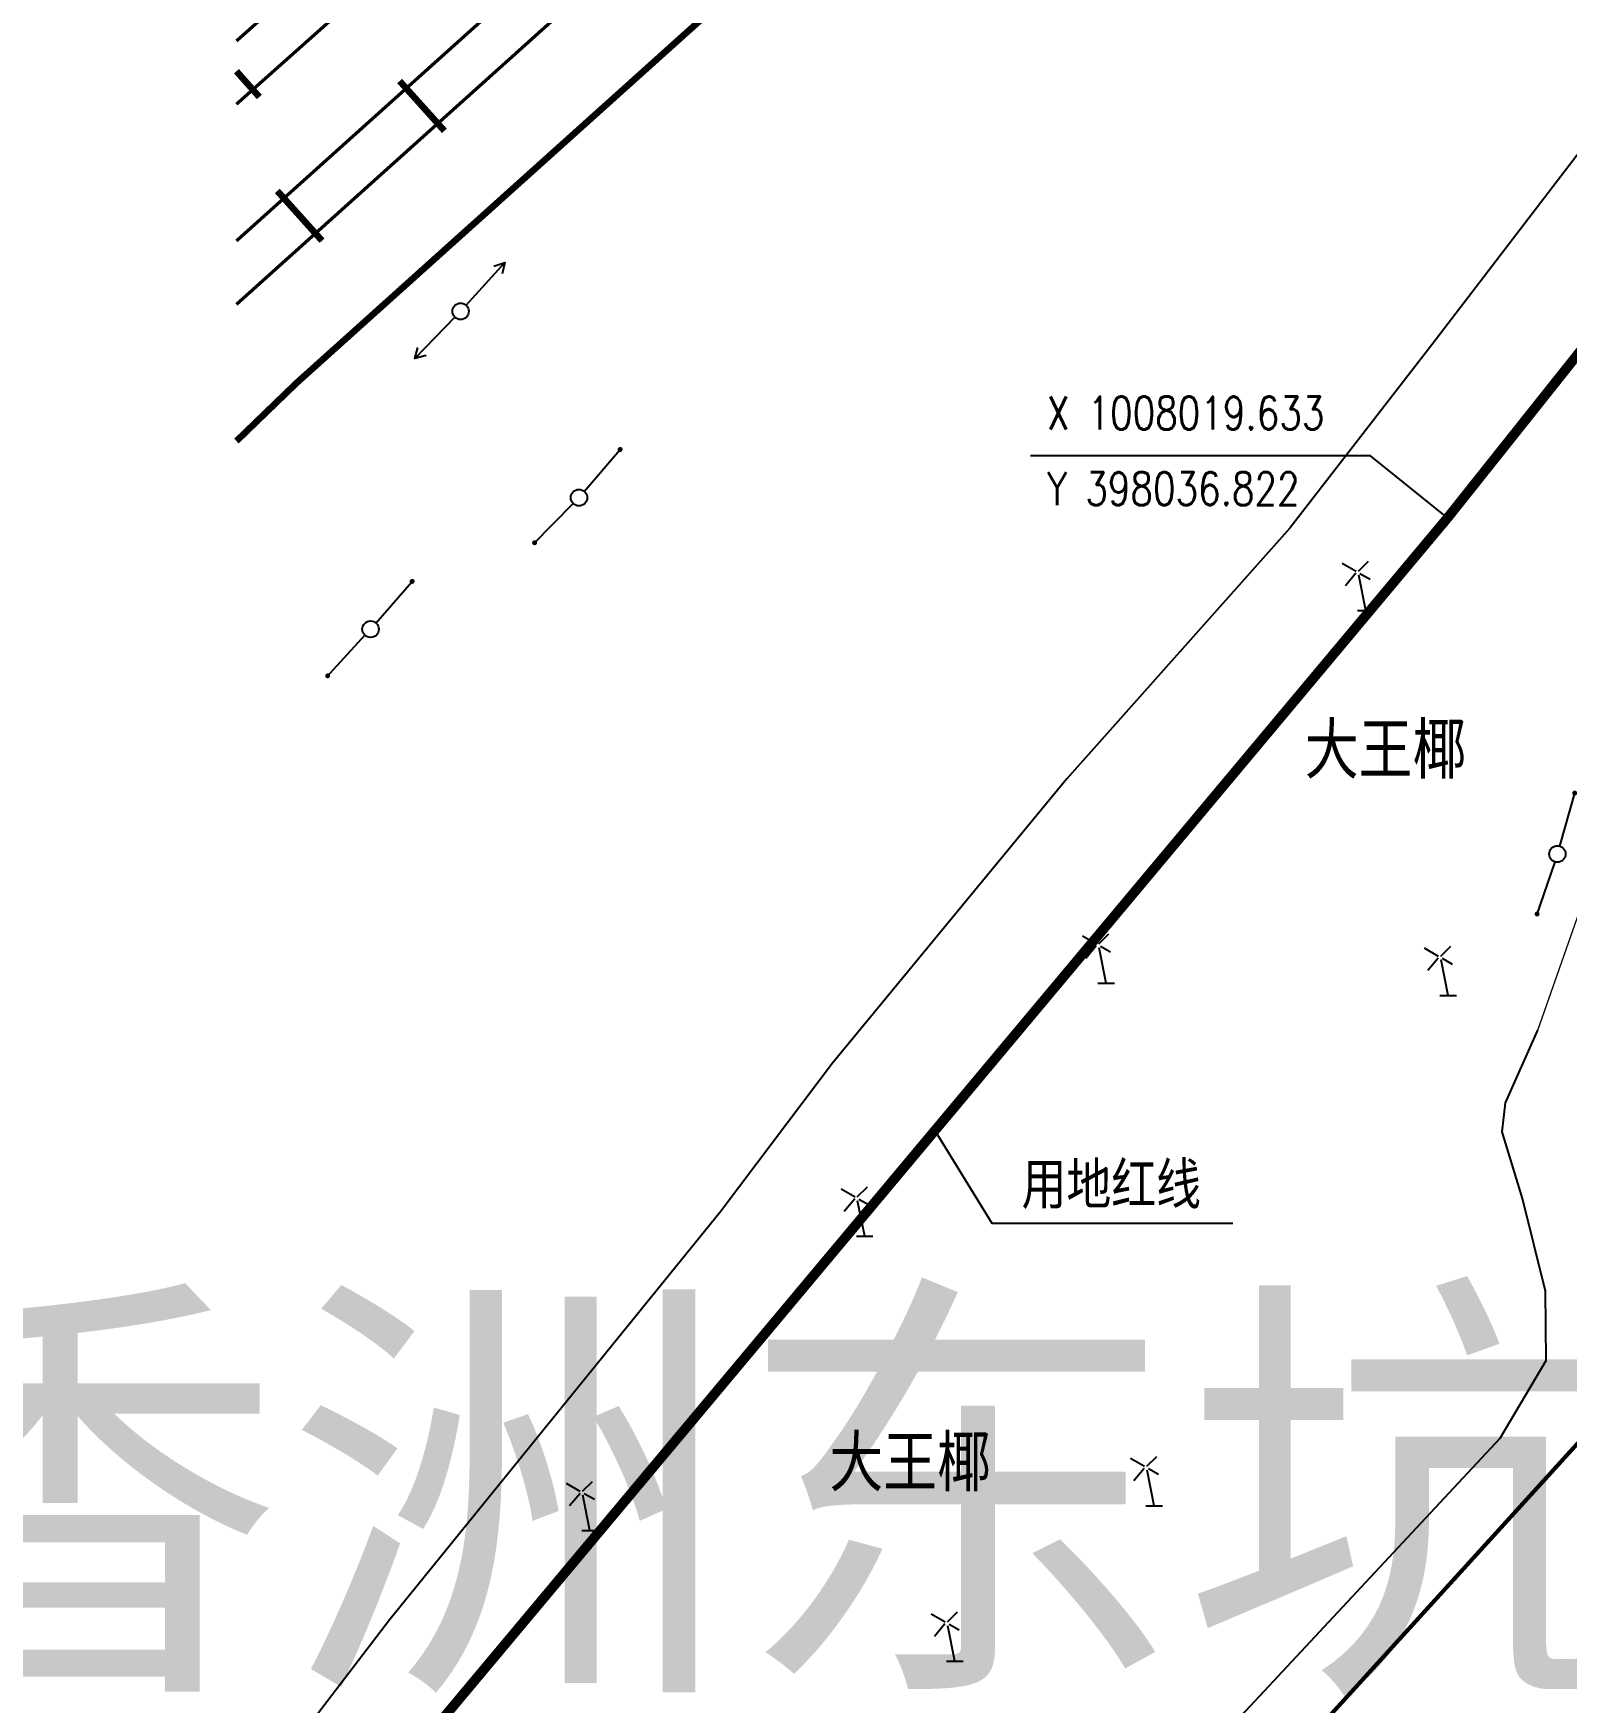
# Model space of a CAD drawing. Extents: x 396500 to 398250, y 1005980 to 1008200.
# Drawn here: x 397993.8 to 398040.4, y 1007983.6 to 1008034.4 of the extents above; entities that cross this region are included whole.
import ezdxf
from ezdxf.enums import TextEntityAlignment as Align

# ---------------------------------------------------------------- set-up
doc = ezdxf.new("R2010")
doc.units = 0
doc.header["$LTSCALE"] = 0.5
doc.linetypes.add('X2', pattern=[10, 8, -2])
doc.layers.get('0').update_dxf_attribs({"linetype": 'CONTINUOUS'})
for name, color, linetype in [('DLSS', 4, 'CONTINUOUS'), ('DMTZ', 3, 'CONTINUOUS'), ('GXYZ', 2, 'CONTINUOUS'), ('ZBTZ', 3, 'CONTINUOUS'), ('用地红线', 1, 'CONTINUOUS')]:
    doc.layers.add(name, color=color, linetype=linetype)
doc.layers.add('绘图层', color=6, linetype='CONTINUOUS', lineweight=5)
doc.styles.add('HZ', font='rs.shx', dxfattribs={"width": 0.8, "bigfont": 'hztxt.shx'})
doc.styles.add('粗等线体', font='simhei.ttf')
doc.styles.add('细等线体', font='长等线体_0.TTF', dxfattribs={"width": 0.8})
doc.linetypes.add('10421', pattern='A,2,[150,AAA.SHX,S=1,R=0,X=0,Y=1],1e-11', length=2)
doc.linetypes.add('10422', pattern='A,2,[150,AAA.SHX,S=1,R=0,X=0,Y=1],2,[177,AAA.SHX,S=1,R=0,X=0,Y=0.8],1e-09', length=4)

# ---------------------------------------------------------------- blocks, each defined once
blk = doc.blocks.new('gc069')
for p, q in [((-0.59, 2.38), (-1.43, 2.87)), ((-0.6, 2.27), (-1.24, 1.51)), ((-0.45, 2.4), (0.16, 3)), ((0, 0), (-0.43, 2.16)), ((0.27, 1.89), (-0.35, 2.24)), ((-0.5, 0), (0.5, 0))]:
    blk.add_line(p, q)
blk = doc.blocks.new('gc013c')
at = {"linetype": 'Continuous'}
blk.add_line((0.5, 0), (4, 0), dxfattribs=at)
at = {"linetype": 'Continuous', "const_width": 0.15, "flags": 128}
blk.add_lwpolyline([(3.775, 0, 1), (3.925, 0, 1)], format="xyb", close=True, dxfattribs=at)
blk = doc.blocks.new('gc170')
at = {"linetype": 'Continuous'}
blk.add_circle((0, 0), 0.5, dxfattribs=at)
blk = doc.blocks.new('gc013b')
at = {"linetype": 'Continuous'}
blk.add_line((0.5, 0), (4, 0), dxfattribs=at)
at = {"linetype": 'Continuous', "flags": 128}
blk.add_lwpolyline([(3.39, 0.35), (4, 0), (3.39, -0.35)], dxfattribs=at)

msp = doc.modelspace()

# ---------------------------------------------------------------- linework, layer by layer
at = {"layer": 'DLSS', "linetype": 'Continuous', "const_width": 0.2, "elevation": -27.346, "flags": 128}
msp.add_lwpolyline([(398000, 1008021.965), (398001.829, 1008023.732), (398026.378, 1008045.792, -0.00685), (398083.395, 1008096.843), (398134.666, 1008139.597), (398149.679, 1008151.918), (398175.122, 1008172.43), (398200.821, 1008192.842), (398209.721, 1008200)], format="xyb", dxfattribs=at)
at = {"layer": 'DLSS', "linetype": 'X2', "const_width": 0.1, "elevation": -27.346, "flags": 128}
msp.add_lwpolyline([(398197.816, 1008200), (398196.191, 1008198.693), (398170.494, 1008178.282), (398145.077, 1008157.792), (398119.817, 1008137.06), (398094.405, 1008116.254), (398020.713, 1008050.651), (398000, 1008032.209)], dxfattribs=at)
msp.add_lwpolyline([(398000, 1008028.051), (398023.394, 1008049.073, -0.006852), (398080.518, 1008100.219), (398131.839, 1008143.014), (398146.88, 1008155.359), (398172.351, 1008175.892), (398198.052, 1008196.307), (398202.645, 1008200)], format="xyb", dxfattribs=at)
at = {"layer": 'DLSS', "color": 7, "linetype": 'X2', "const_width": 0.1, "elevation": -27.346, "flags": 128}
msp.add_lwpolyline([(398195.526, 1008200), (398195.295, 1008199.814), (398169.597, 1008179.402), (398144.172, 1008158.905), (398118.907, 1008138.17), (398093.473, 1008117.345), (398019.759, 1008051.723), (398000, 1008034.13)], dxfattribs=at)
msp.add_lwpolyline([(398000, 1008026.121), (398024.359, 1008048.011, -0.006852), (398081.449, 1008099.127), (398132.753, 1008141.908), (398147.786, 1008154.246), (398173.248, 1008174.772), (398198.948, 1008195.186), (398204.934, 1008200)], format="xyb", dxfattribs=at)
at = {"layer": 'DLSS', "linetype": 'Continuous', "const_width": 0.2, "flags": 128}
for points in [[(398000.697, 1008032.428), (398000, 1008033.211)], [(398004.962, 1008032.913), (398006.322, 1008031.399)], [(398001.243, 1008029.571), (398002.603, 1008028.057)]]:
    msp.add_lwpolyline(points, dxfattribs=at)
at = {"layer": 'DLSS', "linetype": 'Continuous', "lineweight": 0, "const_width": 0.125, "flags": 128}
msp.add_lwpolyline([(398044.456, 1007996.201), (398044.086, 1007995.128), (398032.78, 1007982.702), (398025.551, 1007976.163), (398019.576, 1007972.527, -0.160729), (398013.643, 1007970.791, -0.112912), (398007.662, 1007971.417), (398004.83, 1007972.611), (398000, 1007975.14)], format="xyb", dxfattribs=at)
at = {"layer": 'DMTZ', "linetype": '10421'}
for points in [[(398082.167, 1008088.543), (398075.044, 1008081.721), (398074.697, 1008080.908), (398074.852, 1008080.586), (398080.273, 1008077.368), (398080.273, 1008076.667), (398079.741, 1008075.554), (398078.436, 1008073.753), (398062.004, 1008056.095), (398047.742, 1008039.221), (398040.748, 1008030.646), (398036.336, 1008024.889), (398032.029, 1008019.32), (398025.245, 1008011.695), (398018.116, 1008003.045), (398015.824, 1008000)], [(398038.774, 1008000), (398038.479, 1008000.96), (398038.58, 1008001.846), (398039.56, 1008004.051)], [(398000, 1007975.657), (398000.277, 1007975.476), (398006.164, 1007973.272), (398008.773, 1007972.379), (398010.688, 1007972.034), (398013.454, 1007972.045), (398016.436, 1007972.39), (398020.419, 1007973.64), (398023.691, 1007976.244), (398029.836, 1007982.445), (398038.419, 1007991.644), (398039.819, 1007994.006), (398039.797, 1007996.118), (398039.101, 1007998.937), (398038.774, 1008000)], [(398015.824, 1008000), (398014.708, 1007998.517)], [(398014.708, 1007998.517), (398004.666, 1007986.129), (398000, 1007980.032)]]:
    msp.add_lwpolyline(points, dxfattribs=at)
at = {"layer": 'DMTZ', "linetype": '10422', "lineweight": 0}
msp.add_lwpolyline([(398039.56, 1008004.051), (398044.348, 1008017.672), (398055.378, 1008038.395)], dxfattribs=at)
at = {"layer": '用地红线', "linetype": 'Continuous', "const_width": 0.3, "flags": 128}
msp.add_lwpolyline([(398194.596, 1008040.96), (398203.34, 1008029.936), (398203.726, 1008028.512), (398203.335, 1008026.495), (398201.788, 1008021.146), (398199.822, 1008019.316), (398188.449, 1008013.55), (398184.589, 1008013.008), (398180.191, 1008014.033), (398174.218, 1008018.658), (398174.212, 1008027.162), (398166.904, 1008022.356), (398123.58, 1007997.04), (398117.715, 1008001.526), (398053.508, 1007988.875), (398017.747, 1007957.596), (397994.886, 1007951.334), (397985.99, 1007958.873), (398036.822, 1008019.633), (398116.107, 1008119.268)], dxfattribs=at)
at = {"layer": '用地红线', "linetype": 'Continuous', "flags": 128}
for points in [[(398036.822, 1008019.633), (398034.474, 1008021.516), (398024.141, 1008021.516)], [(398021.235, 1008001.001), (398022.96, 1007998.187), (398030.29, 1007998.187)]]:
    msp.add_lwpolyline(points, dxfattribs=at)

# ---------------------------------------------------------------- block references
at = {"layer": 'GXYZ', "linetype": 'Continuous', "yscale": 0.5}
for name, p, xscale, rotation in [('gc013b', (398006.815, 1008025.911, 23.373), 0.5000000000507846, 47.81194654380065), ('gc013b', (398006.815, 1008025.911, 23.373), 0.4999999999661394, 226.0403048688836), ('gc013c', (398010.413, 1008020.245), 0.4999999999623733, 49.50298090277151), ('gc013c', (398010.413, 1008020.245), 0.5000000000222123, 225.4813156835161), ('gc013c', (398004.077, 1008016.244), 0.5000000000092806, 48.9726644535908), ('gc013c', (398004.077, 1008016.244), 0.4999999999955932, 227.395222425083), ('gc013c', (398040.159, 1008009.408, 21.916), 0.4999999999470406, 74.14918000319152), ('gc013c', (398040.159, 1008009.408, 21.916), 0.5000000000470408, 251.2529283921232)]:
    msp.add_blockref(name, p, dxfattribs=dict(at, xscale=xscale, rotation=rotation))
at = {"layer": 'GXYZ', "linetype": 'Continuous', "xscale": 0.5, "yscale": 0.5}
for p in [(398006.815, 1008025.911, 23.373), (398010.413, 1008020.245), (398004.077, 1008016.244), (398040.159, 1008009.408, 21.916)]:
    msp.add_blockref('gc170', p, dxfattribs=at)
at = {"layer": 'ZBTZ', "linetype": 'Continuous', "xscale": 0.5, "yscale": 0.5}
for p in [(398034.332, 1008016.812), (398026.439, 1008005.478), (398036.837, 1008005.107), (398019.1, 1007997.784), (398027.899, 1007989.591), (398010.747, 1007988.833), (398021.84, 1007984.862)]:
    msp.add_blockref('gc069', p, dxfattribs=at)

# ---------------------------------------------------------------- texts
at = {"layer": 'ZBTZ', "linetype": 'Continuous', "style": '细等线体', "width": 0.8}
for p in [(398034.935, 1008012.636), (398020.482, 1007990.966)]:
    msp.add_text('大王椰', height=1.5, dxfattribs=at).set_placement(p, align=Align.MIDDLE)
at = {"layer": '用地红线', "linetype": 'Continuous', "style": 'HZ', "width": 0.8}
msp.add_text('X 1008019.633', height=1, dxfattribs=at).set_placement((398024.641, 1008022.016), align=Align.BOTTOM_LEFT)
msp.add_text('Y 398036.822', height=1, dxfattribs=at).set_placement((398024.641, 1008021.016), align=Align.TOP_LEFT)
at = {"layer": '用地红线', "linetype": 'Continuous', "insert": (398023.867, 1008000.007), "char_height": 1.25, "attachment_point": 1, "style": '细等线体'}
msp.add_mtext_dynamic_manual_height_columns('用地红线', width=3.98032, gutter_width=1, heights=[0], dxfattribs=at).dxf.set("width", 9.16181)
at = {"layer": '绘图层', "color": 1, "linetype": 'Continuous', "style": '粗等线体'}
msp.add_text('珠海市香洲东坑股份合作公司叠加图8', height=10, dxfattribs=at).set_placement((398059.433, 1007990.193), align=Align.MIDDLE)

doc.saveas('drawing.dxf')
